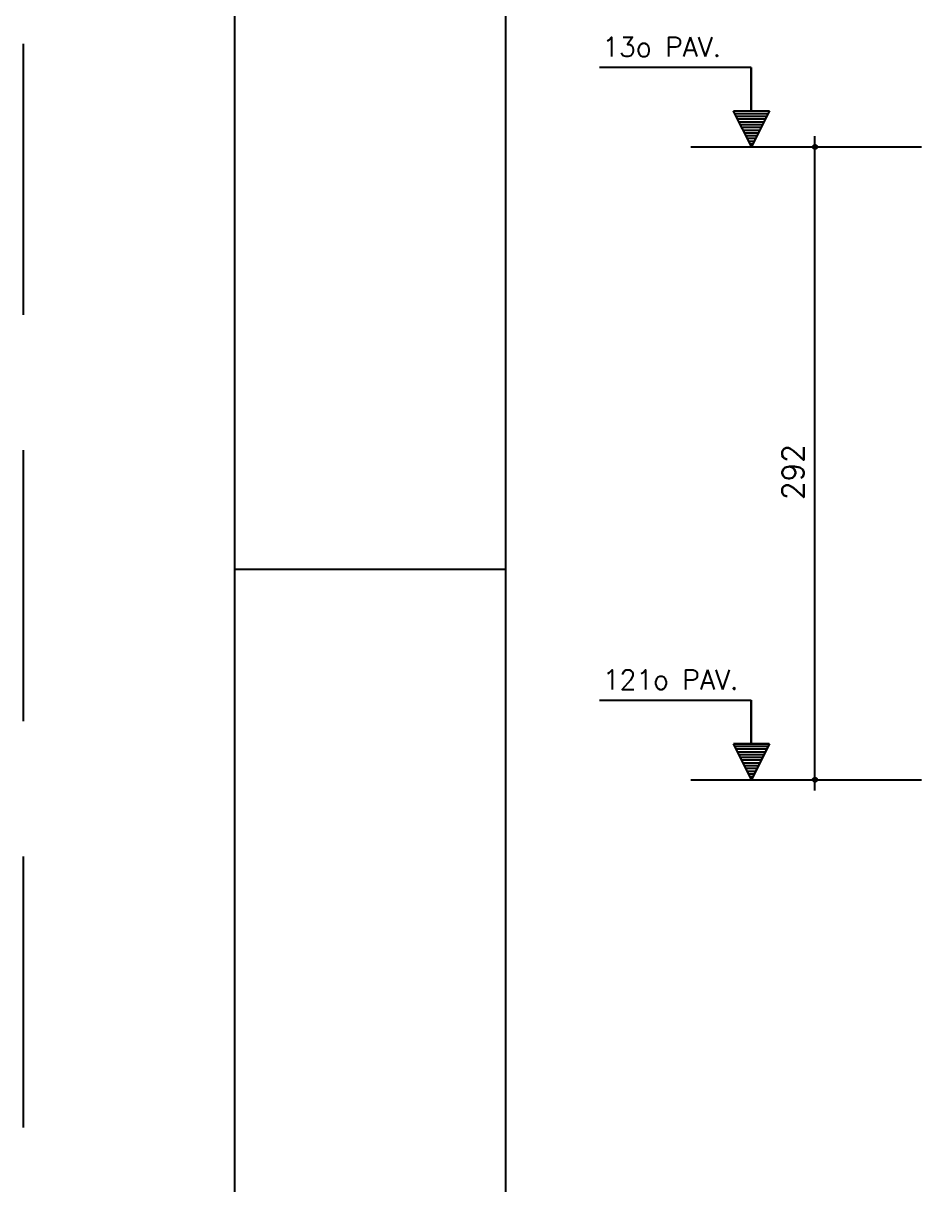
# Model space of a CAD drawing. Extents: x -1.9 to 86, y -1.5 to 61.
# Drawn here: x -1.95 to 6.39, y 9.17 to 19.89 of the extents above; entities that cross this region are included whole.
import ezdxf

# ---------------------------------------------------------------- set-up
doc = ezdxf.new("R2010")
doc.units = 0
doc.header["$MEASUREMENT"] = 0
doc.linetypes.add('HIDDEN', pattern=[0.375, 0.25, -0.125])
doc.layers.get('0').update_dxf_attribs({"linetype": 'CONTINUOUS'})
doc.layers.get('Defpoints').update_dxf_attribs({"linetype": 'CONTINUOUS'})
for name, color, linetype in [('ARQ_FOLHA', 7, 'CONTINUOUS'), ('PENA_01', 1, 'CONTINUOUS'), ('PENA_02', 2, 'CONTINUOUS'), ('PENA_03', 3, 'CONTINUOUS')]:
    doc.layers.add(name, color=color, linetype=linetype)
doc.styles.get("Standard").update_dxf_attribs({"font": 'ROMANS.SHX'})

# ---------------------------------------------------------------- blocks, each defined once
blk = doc.blocks.new('FOLHA A1 - 841 X 594')
at = {"layer": 'ARQ_FOLHA', "color": 1}
blk.add_line((-816, 148.5), (-841, 148.5), dxfattribs=at)
for points in [[(-841, 0), (0, 0), (0, 594), (-841, 594)], [(-816, 10), (-10, 10), (-10, 584), (-816, 584)]]:
    blk.add_lwpolyline(points, close=True, dxfattribs=at)
at = {"layer": 'Defpoints', "color": 8, "linetype": 'HIDDEN', "ltscale": 100}
blk.add_lwpolyline([(-860.5, 609.5), (-860.5, -15.5), (19.5, -15.5), (19.5, 609.5)], close=True, dxfattribs=at)
blk = doc.blocks.new('*U24')
blk.add_blockref('FOLHA A1 - 841 X 594', (0, 0))

msp = doc.modelspace()

# ---------------------------------------------------------------- linework, layer by layer
at = {"layer": 'PENA_01', "linetype": 'Continuous'}
for p, q in [((4.210882, 18.752325), (6.341745, 18.752325)), ((4.210882, 12.912325), (6.341745, 12.912325))]:
    msp.add_line(p, q, dxfattribs=at)
at = {"layer": 'PENA_02', "linetype": 'Continuous'}
for centre, radius in [((5.357027, 18.752325), 0.02), ((5.357027, 18.752325), 0.01), ((5.357027, 12.912325), 0.02), ((5.357027, 12.912325), 0.01)]:
    msp.add_circle(centre, radius, dxfattribs=at)
at = {"layer": 'PENA_03', "linetype": 'Continuous'}
for p, q in [((4.76988, 19.484191), (3.36988, 19.484191)), ((4.76988, 19.084191), (4.76988, 19.484191)), ((4.77128, 19.084191), (4.77128, 19.485591)), ((4.77058, 18.752325), (4.604647, 19.084191)), ((4.604647, 19.084191), (4.76988, 19.084191)), ((4.936513, 19.084191), (4.77058, 18.752325)), ((4.77128, 19.084191), (4.936513, 19.084191)), ((4.77058, 18.755447), (4.606903, 19.082799)), ((4.934256, 19.082799), (4.606903, 19.082799)), ((4.923749, 19.058663), (4.617411, 19.058663)), ((4.910985, 19.033135), (4.630175, 19.033135)), ((4.898221, 19.007607), (4.642939, 19.007607)), ((4.885456, 18.982079), (4.655703, 18.982079)), ((4.934256, 19.0828), (4.77058, 18.755447)), ((4.872692, 18.95655), (4.668467, 18.95655)), ((4.859928, 18.931022), (4.681231, 18.931022)), ((4.847164, 18.905494), (4.693995, 18.905494)), ((4.8344, 18.879966), (4.706759, 18.879966)), ((4.821636, 18.854438), (4.719523, 18.854438)), ((4.808872, 18.82891), (4.732287, 18.82891)), ((4.796108, 18.803381), (4.745051, 18.803381)), ((4.783344, 18.777853), (4.757816, 18.777853)), ((5.357027, 12.811793), (5.357027, 18.852325)), ((4.76988, 13.644191), (3.36988, 13.644191)), ((4.76988, 13.244191), (4.76988, 13.644191)), ((4.77128, 13.244191), (4.77128, 13.645591)), ((4.77058, 12.912325), (4.604647, 13.244191)), ((4.604647, 13.244191), (4.76988, 13.244191)), ((4.77058, 12.915447), (4.606903, 13.242799)), ((4.934256, 13.242799), (4.606903, 13.242799)), ((4.923749, 13.218663), (4.617411, 13.218663)), ((4.910985, 13.193135), (4.630175, 13.193135)), ((4.936513, 13.244191), (4.77058, 12.912325)), ((4.934256, 13.2428), (4.77058, 12.915447)), ((4.77128, 13.244191), (4.936513, 13.244191)), ((4.898221, 13.167607), (4.642939, 13.167607)), ((4.885456, 13.142079), (4.655703, 13.142079)), ((4.872692, 13.11655), (4.668467, 13.11655)), ((4.859928, 13.091022), (4.681231, 13.091022)), ((4.847164, 13.065494), (4.693995, 13.065494)), ((4.8344, 13.039966), (4.706759, 13.039966)), ((4.821636, 13.014438), (4.719523, 13.014438)), ((4.808872, 12.98891), (4.732287, 12.98891)), ((4.796108, 12.963381), (4.745051, 12.963381)), ((4.783344, 12.937853), (4.757816, 12.937853))]:
    msp.add_line(p, q, dxfattribs=at)

# ---------------------------------------------------------------- block references
at = {"xscale": 0.09999999999999938, "yscale": 0.09999999999999938, "zscale": 0.09999999999999938}
msp.add_blockref('*U24', (84.1, 0.002503), dxfattribs=at)

# ---------------------------------------------------------------- texts
at = {"layer": 'PENA_03', "linetype": 'Continuous'}
for s, p in [('13o PAV.', (3.395587, 19.586064)), ('121o PAV.', (3.400152, 13.746064))]:
    msp.add_text(s, height=0.18, dxfattribs=at).set_placement(p)
msp.add_text('292', height=0.2, rotation=90, dxfattribs=at).set_placement((5.254723, 15.493723))

doc.saveas('drawing.dxf')
